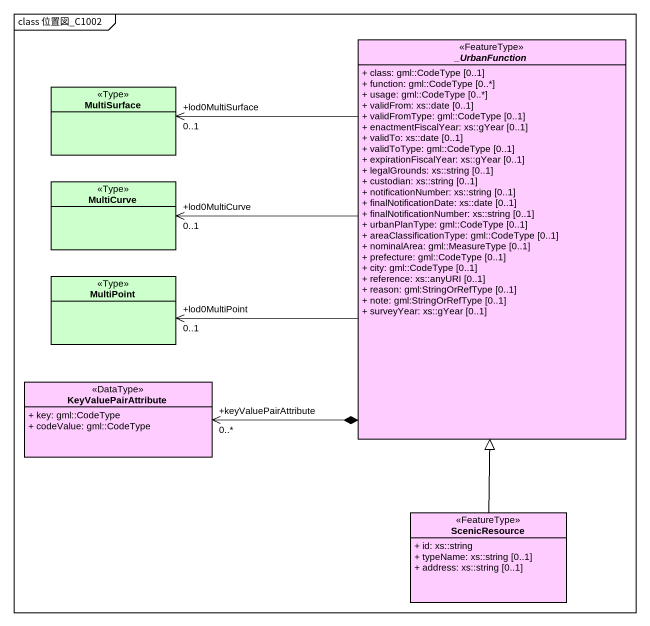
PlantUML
@startuml
mainframe class 位置図_C1002
hide circle
hide empty members
skinparam classAttributeIconSize 0
abstract class "_UrbanFunction" as UrbanFunction <<FeatureType>> #FFCCFF {
  + class: gml::CodeType [0..1]
  + function: gml::CodeType [0..*]
  + usage: gml::CodeType [0..*]
  + validFrom: xs::date [0..1]
  + validFromType: gml::CodeType [0..1]
  + enactmentFiscalYear: xs::gYear [0..1]
  + validTo: xs::date [0..1]
  + validToType: gml::CodeType [0..1]
  + expirationFiscalYear: xs::gYear [0..1]
  + legalGrounds: xs::string [0..1]
  + custodian: xs::string [0..1]
  + notificationNumber: xs::string [0..1]
  + finalNotificationDate: xs::date [0..1]
  + finalNotificationNumber: xs::string [0..1]
  + urbanPlanType: gml::CodeType [0..1]
  + areaClassificationType: gml::CodeType [0..1]
  + nominalArea: gml::MeasureType [0..1]
  + prefecture: gml::CodeType [0..1]
  + city: gml::CodeType [0..1]
  + reference: xs::anyURI [0..1]
  + reason: gml:StringOrRefType [0..1]
  + note: gml:StringOrRefType [0..1]
  + surveyYear: xs::gYear [0..1]
}
class MultiSurface <<Type>> #CCFFCC
class MultiCurve <<Type>> #CCFFCC
class MultiPoint <<Type>> #CCFFCC
class KeyValuePairAttribute <<DataType>> #FFCCFF {
  + key: gml::CodeType
  + codeValue: gml::CodeType
}
class ScenicResource <<FeatureType>> #FFCCFF {
  + id: xs::string
  + typeName: xs::string [0..1]
  + address: xs::string [0..1]
}
MultiSurface "+lod0MultiSurface\n0..1" <-right- UrbanFunction
MultiCurve "+lod0MultiCurve\n0..1" <-right- UrbanFunction
MultiPoint "+lod0MultiPoint\n0..1" <-right- UrbanFunction
KeyValuePairAttribute "+keyValuePairAttribute\n0..*" <-right-* UrbanFunction
ScenicResource -up-|> UrbanFunction
@enduml
